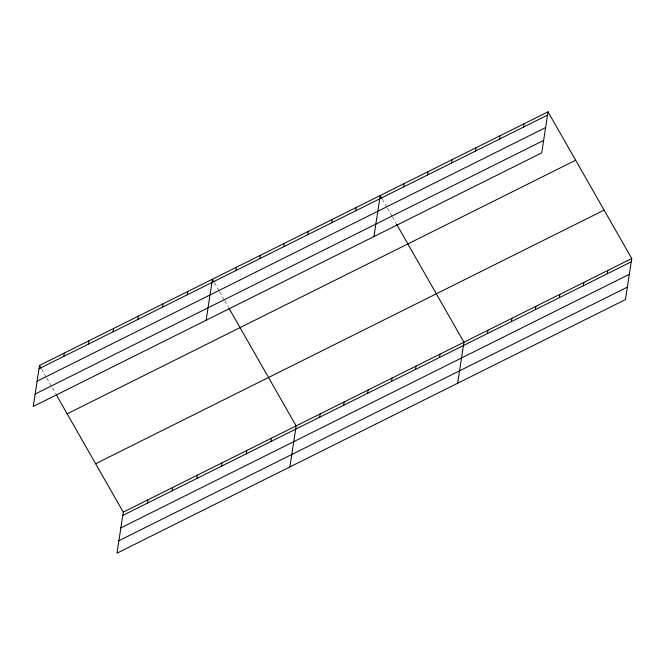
<?xml version="1.0" encoding="UTF-8"?>
<svg xmlns="http://www.w3.org/2000/svg" width="665" height="665" viewBox="0 0 665 665"><rect width="100%" height="100%" fill="white"/><g stroke="black" fill="none" stroke-linecap="round" stroke-linejoin="round"><path stroke-width="0.5" stroke-dasharray="3.33 2.49" d="M382.259 199.109L386.864 207.172M387.379 208.07L391.984 216.142M392.5 217.039L396.082 223.315M214.463 282.8L219.068 290.863M219.583 291.76L224.188 299.832M224.695 300.73L228.278 306.997M41.579 369.025L46.184 377.088M46.691 377.986L55.902 394.121"/><path stroke-width="1" d="M39.534 365.434L33.25 406.481L541.734 152.875L548.018 111.828L39.534 365.434L41.064 368.127M63.724 356.423L64.231 353.123M88.42 344.113L88.927 340.804M113.117 331.793L113.624 328.485M137.813 319.474L138.32 316.166M56.417 395.018L123.266 512.125L116.982 553.172L625.466 299.566L631.75 258.519L548.018 111.828M162.509 307.155L163.016 303.847M147.455 503.114L147.963 499.806M187.214 294.836L187.721 291.528M172.152 490.795L172.659 487.495M206.133 320.256L212.418 279.209L213.947 281.902M196.848 478.484L197.355 475.176M235.884 270.564L236.383 267.255M221.553 466.165L222.06 462.857M259.849 258.61L260.356 255.302M246.25 453.846L246.757 450.538M283.822 246.649L284.329 243.348M270.946 441.527L271.453 438.218M307.795 234.695L308.302 231.387M289.874 466.946L296.149 425.899L228.793 307.895M331.769 222.742L332.276 219.433M319.616 417.254L320.123 413.946M355.742 210.788L356.24 207.48M343.589 405.301L344.096 401.993M373.938 236.565L380.214 195.518L381.752 198.212M367.554 393.339L368.061 390.031M403.68 186.873L404.187 183.565M391.527 381.386L392.034 378.077M427.653 174.92L428.16 171.612M415.5 369.432L416.007 366.124M451.626 162.967L452.133 159.658M439.474 357.479L439.981 354.171M475.591 151.005L476.098 147.697M457.67 383.256L463.954 342.209L396.589 224.205M499.565 139.052L500.072 135.743M487.412 333.564L487.919 330.256M523.538 127.098L524.045 123.79M511.385 321.611L511.892 318.302M535.358 309.649L535.865 306.341M559.332 297.696L559.839 294.387M583.305 285.742L583.804 282.434M607.27 273.789L607.777 270.48M39.027 368.743L547.511 115.136M37.115 381.195L545.608 127.589M35.154 394.029L543.638 140.423M67.165 413.846L575.649 160.24M95.635 463.721L604.119 210.115M123.266 512.125L631.75 258.519M122.759 515.433L631.243 261.827M120.855 527.885L629.339 274.279M118.894 540.72L627.378 287.114"/></g></svg>
